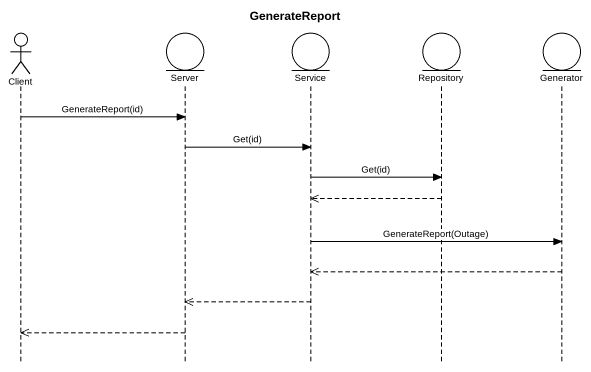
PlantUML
@startuml
title GenerateReport
hide footbox
actor Client
entity Server
entity Service
entity Repository
entity Generator

Client -> Server : GenerateReport(id)
Server -> Service : Get(id)
Service -> Repository : Get(id)
Repository -->> Service
Service -> Generator : GenerateReport(Outage)
Generator -->> Service
Service -->> Server
Server -->> Client
@enduml
